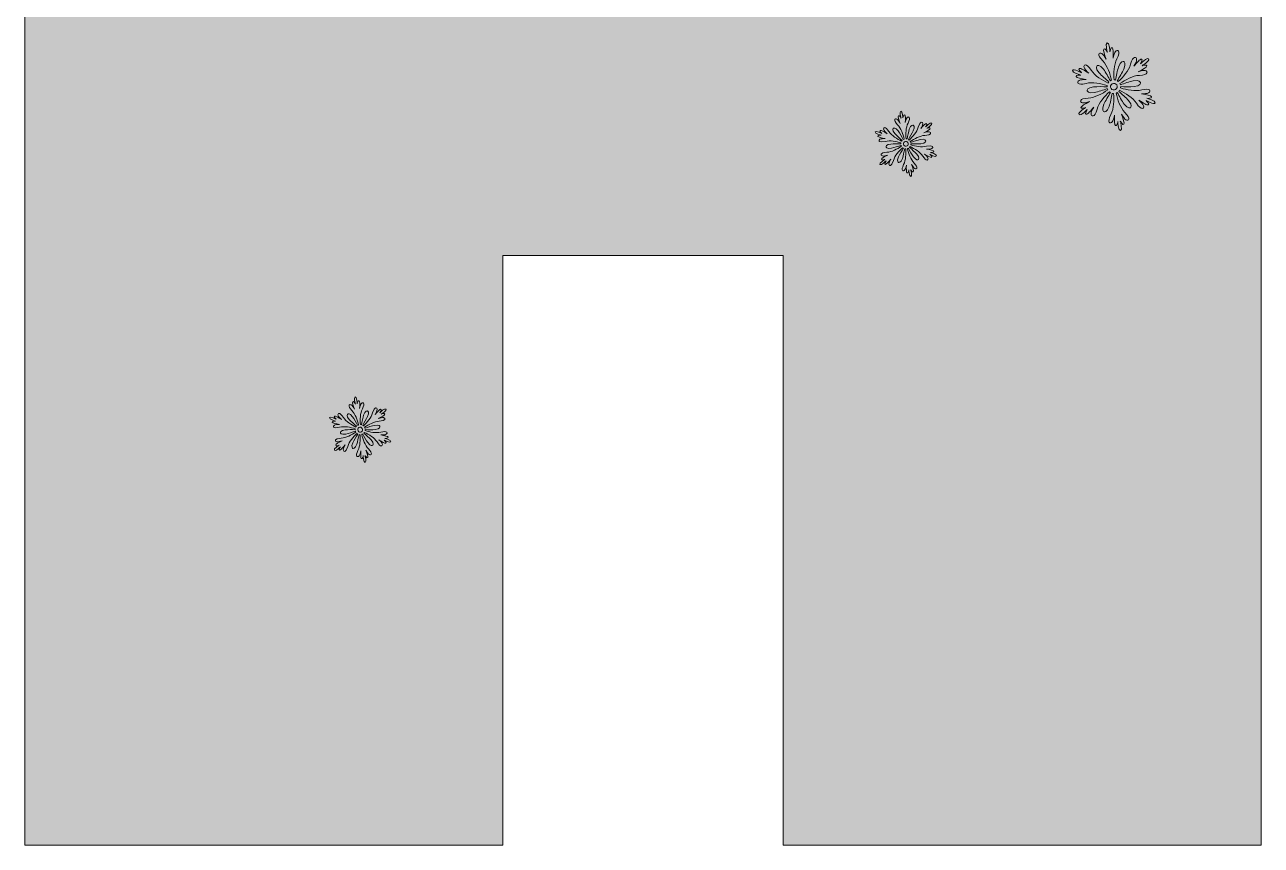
# Model space of a CAD drawing. Header units: millimetres. Extents: x 27 to 185, y -120 to -21.
# Drawn here: x 121.5 to 185.3, y -120.1 to -77.8 of the extents above; entities that cross this region are included whole.
import ezdxf

# ---------------------------------------------------------------- set-up
doc = ezdxf.new("R2010")
doc.units = ezdxf.units.MM
doc.header["$MEASUREMENT"] = 0
doc.layers.add('engraving', color=7, linetype='Continuous')
doc.layers.add('Layer 1', color=7, linetype='Continuous')

msp = doc.modelspace()

# ---------------------------------------------------------------- hatches: boundary and pattern name
at = {"layer": 'Layer 1'}
h = msp.add_hatch(color=2, dxfattribs=at)
h.dxf.hatch_style = 2
edge = h.paths.add_edge_path()
edge.add_spline(control_points=[(160.787, -34.941), (159.97, -33.71), (158.65, -32.866), (157.139, -32.746), (158.644, -31.585), (159.623, -29.728), (159.623, -27.629), (159.623, -24.11), (156.883, -21.257), (153.503, -21.257), (150.122, -21.257), (147.382, -24.11), (147.382, -27.629), (147.382, -29.728), (148.362, -31.585), (149.867, -32.746), (148.334, -32.867), (146.997, -33.733), (146.182, -34.993), (146.182, -34.993), (146.182, -34.941), (146.182, -34.941), (146.182, -34.941), (121.518, -34.941), (121.518, -34.941), (121.518, -34.941), (121.518, -120.09), (121.518, -120.09), (121.518, -120.09), (146.182, -120.09), (146.182, -120.09), (146.182, -120.09), (146.182, -89.671), (146.182, -89.671), (146.182, -89.671), (160.628, -89.671), (160.628, -89.671), (160.628, -89.671), (160.628, -120.09), (160.628, -120.09), (160.628, -120.09), (185.292, -120.09), (185.292, -120.09), (185.292, -120.09), (185.292, -34.941), (185.292, -34.941), (185.292, -34.941), (160.787, -34.941), (160.787, -34.941)], knot_values=[0, 0, 0, 0, 1, 1, 1, 2, 2, 2, 3, 3, 3, 4, 4, 4, 5, 5, 5, 6, 6, 6, 7, 7, 7, 8, 8, 8, 9, 9, 9, 10, 10, 10, 11, 11, 11, 12, 12, 12, 13, 13, 13, 14, 14, 14, 15, 15, 15, 16, 16, 16, 16], degree=3, periodic=1)
edge = h.paths.add_edge_path()
edge.add_spline(control_points=[(149.695, -27.629), (149.695, -25.443), (151.403, -23.665), (153.503, -23.665), (155.602, -23.665), (157.31, -25.443), (157.31, -27.629), (157.31, -29.814), (155.602, -31.592), (153.503, -31.592), (151.403, -31.592), (149.695, -29.814), (149.695, -27.629)], knot_values=[0, 0, 0, 0, 1, 1, 1, 2, 2, 2, 3, 3, 3, 4, 4, 4, 4], degree=3, periodic=1)
h.paths.add_polyline_path([(146.182, -65.007), (146.182, -37.956), (160.628, -37.956), (160.628, -65.007)])

# ---------------------------------------------------------------- linework, layer by layer
at = {"layer": 'engraving', "lineweight": 0}
for points, knots in [([(179.397, -81.559), (179.397, -81.559), (179.667, -81.573), (179.627, -81.479), (179.602, -81.42), (179.377, -81.37), (179.117, -81.324), (179.258, -81.326), (179.412, -81.322), (179.482, -81.28), (179.62, -81.198), (179.593, -81.01), (179.124, -81.127), (178.778, -81.214), (178.368, -81.122), (178.034, -81.026), (178.039, -81.003), (178.041, -80.979), (178.041, -80.956), (178.25, -80.962), (178.538, -80.965), (178.732, -80.95), (179.07, -80.924), (179.063, -80.751), (179.063, -80.751), (179.063, -80.751), (179.018, -80.583), (178.687, -80.658), (178.498, -80.701), (178.224, -80.789), (178.026, -80.857), (178.02, -80.835), (178.01, -80.813), (177.999, -80.792), (178.289, -80.601), (178.654, -80.392), (179.01, -80.373), (179.492, -80.346), (179.462, -80.158), (179.306, -80.121), (179.228, -80.102), (179.078, -80.144), (178.945, -80.187), (179.179, -80.066), (179.38, -79.952), (179.386, -79.888), (179.396, -79.787), (179.143, -79.88), (179.143, -79.88), (179.143, -79.88), (179.559, -79.625), (179.481, -79.528), (179.403, -79.43), (179.063, -79.779), (179.063, -79.779), (179.063, -79.779), (179.209, -79.553), (179.109, -79.54), (179.045, -79.532), (178.889, -79.703), (178.719, -79.904), (178.791, -79.783), (178.865, -79.647), (178.864, -79.567), (178.862, -79.406), (178.686, -79.336), (178.552, -79.8), (178.454, -80.143), (178.17, -80.453), (177.92, -80.693), (177.902, -80.677), (177.883, -80.663), (177.863, -80.652), (177.972, -80.474), (178.119, -80.227), (178.203, -80.051), (178.349, -79.746), (178.196, -79.664), (178.196, -79.664), (178.196, -79.664), (178.028, -79.62), (177.927, -79.944), (177.87, -80.129), (177.81, -80.41), (177.769, -80.616), (177.746, -80.61), (177.723, -80.607), (177.7, -80.606), (177.679, -80.261), (177.681, -79.84), (177.842, -79.521), (178.059, -79.09), (177.882, -79.023), (177.772, -79.139), (177.717, -79.197), (177.678, -79.348), (177.649, -79.485), (177.661, -79.221), (177.662, -78.99), (177.611, -78.953), (177.528, -78.894), (177.482, -79.16), (177.482, -79.16), (177.482, -79.16), (177.468, -78.672), (177.345, -78.691), (177.222, -78.71), (177.354, -79.179), (177.354, -79.179), (177.354, -79.179), (177.232, -78.939), (177.17, -79.02), (177.131, -79.071), (177.201, -79.291), (177.291, -79.539), (177.222, -79.417), (177.141, -79.284), (177.071, -79.245), (176.931, -79.167), (176.781, -79.284), (177.117, -79.631), (177.365, -79.888), (177.491, -80.289), (177.574, -80.625), (177.552, -80.633), (177.531, -80.643), (177.51, -80.655), (177.41, -80.471), (177.27, -80.22), (177.16, -80.06), (176.968, -79.78), (176.822, -79.872), (176.822, -79.872), (176.822, -79.872), (176.699, -79.996), (176.929, -80.244), (177.061, -80.387), (177.274, -80.579), (177.432, -80.717), (177.416, -80.735), (177.401, -80.754), (177.389, -80.773), (177.079, -80.618), (176.716, -80.406), (176.52, -80.107), (176.256, -79.703), (176.109, -79.823), (176.155, -79.977), (176.177, -80.054), (176.288, -80.162), (176.392, -80.257), (176.17, -80.114), (175.971, -79.997), (175.913, -80.024), (175.82, -80.066), (176.027, -80.239), (176.027, -80.239), (176.027, -80.239), (175.599, -80.006), (175.553, -80.122), (175.508, -80.238), (175.98, -80.358), (175.98, -80.358), (175.98, -80.358), (175.711, -80.344), (175.75, -80.438), (175.775, -80.498), (176.001, -80.547), (176.261, -80.593), (176.12, -80.592), (175.965, -80.596), (175.896, -80.637), (175.758, -80.719), (175.785, -80.907), (176.253, -80.79), (176.599, -80.703), (177.01, -80.795), (177.343, -80.891), (177.338, -80.914), (177.336, -80.938), (177.336, -80.962), (177.127, -80.955), (176.84, -80.952), (176.646, -80.967), (176.308, -80.994), (176.314, -81.167), (176.314, -81.167), (176.314, -81.167), (176.36, -81.334), (176.69, -81.259), (176.88, -81.216), (177.153, -81.128), (177.351, -81.06), (177.358, -81.083), (177.367, -81.105), (177.378, -81.126), (177.089, -81.316), (176.724, -81.525), (176.368, -81.545), (175.885, -81.571), (175.915, -81.759), (176.071, -81.796), (176.15, -81.815), (176.299, -81.774), (176.433, -81.73), (176.198, -81.851), (175.997, -81.965), (175.991, -82.029), (175.981, -82.131), (176.234, -82.037), (176.234, -82.037), (176.234, -82.037), (175.819, -82.293), (175.897, -82.39), (175.974, -82.487), (176.315, -82.138), (176.315, -82.138), (176.315, -82.138), (176.168, -82.365), (176.269, -82.378), (176.333, -82.385), (176.488, -82.215), (176.658, -82.013), (176.587, -82.134), (176.513, -82.27), (176.514, -82.35), (176.516, -82.511), (176.692, -82.582), (176.825, -82.117), (176.923, -81.774), (177.208, -81.465), (177.457, -81.224), (177.476, -81.24), (177.495, -81.254), (177.515, -81.265), (177.405, -81.444), (177.259, -81.69), (177.175, -81.866), (177.029, -82.172), (177.182, -82.253), (177.182, -82.253), (177.182, -82.253), (177.349, -82.297), (177.45, -81.974), (177.508, -81.788), (177.567, -81.508), (177.608, -81.302), (177.631, -81.307), (177.654, -81.31), (177.678, -81.311), (177.698, -81.657), (177.697, -82.077), (177.536, -82.396), (177.318, -82.827), (177.495, -82.895), (177.606, -82.778), (177.661, -82.72), (177.699, -82.569), (177.729, -82.433), (177.717, -82.696), (177.715, -82.927), (177.767, -82.964), (177.85, -83.023), (177.896, -82.758), (177.896, -82.758), (177.896, -82.758), (177.909, -83.245), (178.032, -83.226), (178.155, -83.208), (178.023, -82.738), (178.023, -82.738), (178.023, -82.738), (178.146, -82.979), (178.208, -82.897), (178.246, -82.846), (178.176, -82.627), (178.087, -82.378), (178.155, -82.5), (178.237, -82.633), (178.306, -82.672), (178.447, -82.751), (178.596, -82.634), (178.26, -82.286), (178.012, -82.03), (177.886, -81.628), (177.803, -81.292), (177.825, -81.284), (177.847, -81.274), (177.867, -81.263), (177.967, -81.447), (178.107, -81.697), (178.217, -81.857), (178.409, -82.137), (178.556, -82.045), (178.556, -82.045), (178.556, -82.045), (178.678, -81.922), (178.448, -81.673), (178.316, -81.53), (178.103, -81.338), (177.946, -81.2), (177.962, -81.183), (177.976, -81.164), (177.988, -81.144), (178.298, -81.299), (178.662, -81.511), (178.857, -81.81), (179.121, -82.214), (179.268, -82.094), (179.223, -81.94), (179.2, -81.863), (179.089, -81.755), (178.985, -81.661), (179.207, -81.803), (179.406, -81.92), (179.465, -81.894), (179.557, -81.851), (179.35, -81.679), (179.35, -81.679), (179.35, -81.679), (179.779, -81.911), (179.824, -81.795), (179.87, -81.679), (179.397, -81.559), (179.397, -81.559)], [0, 0, 0, 0, 1, 1, 1, 2, 2, 2, 3, 3, 3, 4, 4, 4, 5, 5, 5, 6, 6, 6, 7, 7, 7, 8, 8, 8, 9, 9, 9, 10, 10, 10, 11, 11, 11, 12, 12, 12, 13, 13, 13, 14, 14, 14, 15, 15, 15, 16, 16, 16, 17, 17, 17, 18, 18, 18, 19, 19, 19, 20, 20, 20, 21, 21, 21, 22, 22, 22, 23, 23, 23, 24, 24, 24, 25, 25, 25, 26, 26, 26, 27, 27, 27, 28, 28, 28, 29, 29, 29, 30, 30, 30, 31, 31, 31, 32, 32, 32, 33, 33, 33, 34, 34, 34, 35, 35, 35, 36, 36, 36, 37, 37, 37, 38, 38, 38, 39, 39, 39, 40, 40, 40, 41, 41, 41, 42, 42, 42, 43, 43, 43, 44, 44, 44, 45, 45, 45, 46, 46, 46, 47, 47, 47, 48, 48, 48, 49, 49, 49, 50, 50, 50, 51, 51, 51, 52, 52, 52, 53, 53, 53, 54, 54, 54, 55, 55, 55, 56, 56, 56, 57, 57, 57, 58, 58, 58, 59, 59, 59, 60, 60, 60, 61, 61, 61, 62, 62, 62, 63, 63, 63, 64, 64, 64, 65, 65, 65, 66, 66, 66, 67, 67, 67, 68, 68, 68, 69, 69, 69, 70, 70, 70, 71, 71, 71, 72, 72, 72, 73, 73, 73, 74, 74, 74, 75, 75, 75, 76, 76, 76, 77, 77, 77, 78, 78, 78, 79, 79, 79, 80, 80, 80, 81, 81, 81, 82, 82, 82, 83, 83, 83, 84, 84, 84, 85, 85, 85, 86, 86, 86, 87, 87, 87, 88, 88, 88, 89, 89, 89, 90, 90, 90, 91, 91, 91, 92, 92, 92, 93, 93, 93, 94, 94, 94, 95, 95, 95, 96, 96, 96, 97, 97, 97, 98, 98, 98, 99, 99, 99, 100, 100, 100, 101, 101, 101, 102, 102, 102, 103, 103, 103, 104, 104, 104, 105, 105, 105, 106, 106, 106, 107, 107, 107, 108, 108, 108, 108]), ([(177.714, -81.128), (177.621, -81.142), (177.533, -81.078), (177.519, -80.984), (177.505, -80.891), (177.569, -80.803), (177.663, -80.789), (177.757, -80.775), (177.844, -80.839), (177.858, -80.933), (177.873, -81.027), (177.808, -81.114), (177.714, -81.128)], [0, 0, 0, 0, 1, 1, 1, 2, 2, 2, 3, 3, 3, 4, 4, 4, 4]), ([(168.232, -84.355), (168.232, -84.355), (168.433, -84.365), (168.403, -84.295), (168.385, -84.251), (168.217, -84.215), (168.024, -84.18), (168.128, -84.182), (168.243, -84.179), (168.295, -84.148), (168.398, -84.087), (168.378, -83.947), (168.029, -84.034), (167.772, -84.098), (167.466, -84.03), (167.219, -83.959), (167.222, -83.942), (167.224, -83.924), (167.224, -83.907), (167.379, -83.911), (167.593, -83.914), (167.737, -83.902), (167.989, -83.883), (167.984, -83.754), (167.984, -83.754), (167.984, -83.754), (167.95, -83.629), (167.704, -83.685), (167.563, -83.717), (167.36, -83.783), (167.212, -83.833), (167.208, -83.817), (167.201, -83.8), (167.192, -83.785), (167.408, -83.643), (167.679, -83.488), (167.944, -83.473), (168.303, -83.453), (168.281, -83.313), (168.164, -83.285), (168.106, -83.272), (167.995, -83.303), (167.896, -83.335), (168.07, -83.245), (168.219, -83.16), (168.224, -83.112), (168.232, -83.037), (168.043, -83.106), (168.043, -83.106), (168.043, -83.106), (168.352, -82.916), (168.295, -82.844), (168.237, -82.772), (167.983, -83.031), (167.983, -83.031), (167.983, -83.031), (168.093, -82.863), (168.018, -82.853), (167.97, -82.847), (167.854, -82.974), (167.728, -83.124), (167.781, -83.034), (167.836, -82.933), (167.835, -82.873), (167.834, -82.754), (167.703, -82.701), (167.604, -83.047), (167.531, -83.302), (167.319, -83.532), (167.134, -83.711), (167.12, -83.699), (167.106, -83.689), (167.091, -83.68), (167.172, -83.548), (167.281, -83.364), (167.344, -83.234), (167.453, -83.006), (167.338, -82.946), (167.338, -82.946), (167.338, -82.946), (167.214, -82.913), (167.139, -83.154), (167.096, -83.292), (167.052, -83.501), (167.022, -83.653), (167.004, -83.649), (166.987, -83.647), (166.97, -83.647), (166.954, -83.389), (166.956, -83.076), (167.075, -82.839), (167.237, -82.519), (167.106, -82.469), (167.023, -82.555), (166.982, -82.599), (166.953, -82.71), (166.932, -82.813), (166.941, -82.616), (166.942, -82.445), (166.903, -82.417), (166.842, -82.373), (166.807, -82.571), (166.807, -82.571), (166.807, -82.571), (166.797, -82.208), (166.706, -82.222), (166.615, -82.236), (166.713, -82.585), (166.713, -82.585), (166.713, -82.585), (166.621, -82.406), (166.575, -82.467), (166.547, -82.504), (166.599, -82.668), (166.666, -82.853), (166.615, -82.762), (166.554, -82.663), (166.502, -82.634), (166.398, -82.576), (166.286, -82.663), (166.536, -82.921), (166.721, -83.112), (166.814, -83.411), (166.876, -83.661), (166.86, -83.666), (166.844, -83.674), (166.829, -83.683), (166.754, -83.546), (166.65, -83.359), (166.568, -83.24), (166.426, -83.032), (166.316, -83.101), (166.316, -83.101), (166.316, -83.101), (166.225, -83.192), (166.396, -83.377), (166.495, -83.483), (166.653, -83.627), (166.77, -83.729), (166.758, -83.742), (166.748, -83.756), (166.739, -83.771), (166.508, -83.655), (166.238, -83.497), (166.092, -83.275), (165.896, -82.975), (165.786, -83.064), (165.82, -83.178), (165.837, -83.236), (165.92, -83.316), (165.997, -83.386), (165.832, -83.28), (165.684, -83.193), (165.64, -83.213), (165.571, -83.244), (165.726, -83.373), (165.726, -83.373), (165.726, -83.373), (165.407, -83.2), (165.373, -83.287), (165.339, -83.373), (165.691, -83.462), (165.691, -83.462), (165.691, -83.462), (165.49, -83.452), (165.52, -83.522), (165.538, -83.566), (165.706, -83.603), (165.899, -83.637), (165.795, -83.636), (165.68, -83.639), (165.628, -83.669), (165.525, -83.731), (165.545, -83.87), (165.894, -83.783), (166.151, -83.719), (166.457, -83.787), (166.704, -83.858), (166.701, -83.876), (166.699, -83.893), (166.699, -83.911), (166.544, -83.906), (166.33, -83.903), (166.186, -83.915), (165.935, -83.935), (165.939, -84.063), (165.939, -84.063), (165.939, -84.063), (165.973, -84.188), (166.219, -84.132), (166.36, -84.1), (166.563, -84.034), (166.71, -83.984), (166.715, -84.001), (166.722, -84.017), (166.73, -84.033), (166.515, -84.174), (166.244, -84.33), (165.979, -84.344), (165.62, -84.364), (165.642, -84.504), (165.759, -84.532), (165.817, -84.546), (165.928, -84.515), (166.027, -84.483), (165.853, -84.573), (165.703, -84.657), (165.699, -84.705), (165.691, -84.78), (165.88, -84.711), (165.88, -84.711), (165.88, -84.711), (165.571, -84.901), (165.628, -84.973), (165.686, -85.046), (165.94, -84.786), (165.94, -84.786), (165.94, -84.786), (165.83, -84.954), (165.905, -84.964), (165.953, -84.97), (166.069, -84.843), (166.195, -84.693), (166.142, -84.783), (166.087, -84.884), (166.088, -84.944), (166.089, -85.063), (166.22, -85.116), (166.319, -84.771), (166.392, -84.515), (166.604, -84.285), (166.789, -84.106), (166.803, -84.118), (166.817, -84.128), (166.832, -84.137), (166.75, -84.269), (166.641, -84.453), (166.579, -84.583), (166.471, -84.811), (166.584, -84.871), (166.584, -84.871), (166.584, -84.871), (166.709, -84.904), (166.784, -84.664), (166.827, -84.525), (166.871, -84.317), (166.901, -84.164), (166.918, -84.168), (166.936, -84.17), (166.953, -84.171), (166.968, -84.428), (166.967, -84.741), (166.848, -84.978), (166.685, -85.298), (166.818, -85.349), (166.9, -85.262), (166.941, -85.219), (166.97, -85.107), (166.991, -85.005), (166.982, -85.201), (166.981, -85.372), (167.02, -85.4), (167.081, -85.444), (167.116, -85.247), (167.116, -85.247), (167.116, -85.247), (167.125, -85.609), (167.217, -85.595), (167.308, -85.581), (167.21, -85.232), (167.21, -85.232), (167.21, -85.232), (167.302, -85.411), (167.347, -85.351), (167.376, -85.313), (167.324, -85.149), (167.257, -84.965), (167.308, -85.055), (167.369, -85.154), (167.421, -85.183), (167.525, -85.242), (167.636, -85.154), (167.387, -84.896), (167.202, -84.705), (167.108, -84.407), (167.047, -84.157), (167.063, -84.151), (167.079, -84.143), (167.094, -84.135), (167.168, -84.272), (167.273, -84.458), (167.355, -84.577), (167.497, -84.785), (167.606, -84.716), (167.606, -84.716), (167.606, -84.716), (167.698, -84.625), (167.527, -84.44), (167.428, -84.334), (167.27, -84.191), (167.153, -84.088), (167.165, -84.075), (167.175, -84.061), (167.184, -84.046), (167.415, -84.162), (167.685, -84.32), (167.83, -84.542), (168.027, -84.842), (168.136, -84.753), (168.103, -84.639), (168.086, -84.582), (168.003, -84.501), (167.926, -84.431), (168.091, -84.537), (168.239, -84.624), (168.283, -84.604), (168.351, -84.573), (168.197, -84.444), (168.197, -84.444), (168.197, -84.444), (168.516, -84.617), (168.55, -84.531), (168.584, -84.445), (168.232, -84.355), (168.232, -84.355)], [0, 0, 0, 0, 1, 1, 1, 2, 2, 2, 3, 3, 3, 4, 4, 4, 5, 5, 5, 6, 6, 6, 7, 7, 7, 8, 8, 8, 9, 9, 9, 10, 10, 10, 11, 11, 11, 12, 12, 12, 13, 13, 13, 14, 14, 14, 15, 15, 15, 16, 16, 16, 17, 17, 17, 18, 18, 18, 19, 19, 19, 20, 20, 20, 21, 21, 21, 22, 22, 22, 23, 23, 23, 24, 24, 24, 25, 25, 25, 26, 26, 26, 27, 27, 27, 28, 28, 28, 29, 29, 29, 30, 30, 30, 31, 31, 31, 32, 32, 32, 33, 33, 33, 34, 34, 34, 35, 35, 35, 36, 36, 36, 37, 37, 37, 38, 38, 38, 39, 39, 39, 40, 40, 40, 41, 41, 41, 42, 42, 42, 43, 43, 43, 44, 44, 44, 45, 45, 45, 46, 46, 46, 47, 47, 47, 48, 48, 48, 49, 49, 49, 50, 50, 50, 51, 51, 51, 52, 52, 52, 53, 53, 53, 54, 54, 54, 55, 55, 55, 56, 56, 56, 57, 57, 57, 58, 58, 58, 59, 59, 59, 60, 60, 60, 61, 61, 61, 62, 62, 62, 63, 63, 63, 64, 64, 64, 65, 65, 65, 66, 66, 66, 67, 67, 67, 68, 68, 68, 69, 69, 69, 70, 70, 70, 71, 71, 71, 72, 72, 72, 73, 73, 73, 74, 74, 74, 75, 75, 75, 76, 76, 76, 77, 77, 77, 78, 78, 78, 79, 79, 79, 80, 80, 80, 81, 81, 81, 82, 82, 82, 83, 83, 83, 84, 84, 84, 85, 85, 85, 86, 86, 86, 87, 87, 87, 88, 88, 88, 89, 89, 89, 90, 90, 90, 91, 91, 91, 92, 92, 92, 93, 93, 93, 94, 94, 94, 95, 95, 95, 96, 96, 96, 97, 97, 97, 98, 98, 98, 99, 99, 99, 100, 100, 100, 101, 101, 101, 102, 102, 102, 103, 103, 103, 104, 104, 104, 105, 105, 105, 106, 106, 106, 107, 107, 107, 108, 108, 108, 108]), ([(166.981, -84.035), (166.911, -84.045), (166.846, -83.997), (166.835, -83.928), (166.825, -83.858), (166.873, -83.793), (166.942, -83.782), (167.012, -83.772), (167.077, -83.82), (167.088, -83.889), (167.098, -83.959), (167.05, -84.024), (166.981, -84.035)], [0, 0, 0, 0, 1, 1, 1, 2, 2, 2, 3, 3, 3, 4, 4, 4, 4]), ([(140.09, -99.098), (140.09, -99.098), (140.291, -99.108), (140.261, -99.039), (140.242, -98.995), (140.075, -98.958), (139.882, -98.924), (139.986, -98.925), (140.101, -98.922), (140.153, -98.891), (140.256, -98.83), (140.236, -98.69), (139.887, -98.777), (139.63, -98.841), (139.324, -98.773), (139.076, -98.702), (139.08, -98.685), (139.081, -98.667), (139.081, -98.65), (139.237, -98.654), (139.451, -98.657), (139.595, -98.646), (139.846, -98.626), (139.841, -98.497), (139.841, -98.497), (139.841, -98.497), (139.808, -98.373), (139.562, -98.428), (139.421, -98.46), (139.218, -98.526), (139.07, -98.576), (139.065, -98.56), (139.058, -98.543), (139.05, -98.528), (139.266, -98.386), (139.537, -98.231), (139.802, -98.216), (140.161, -98.196), (140.139, -98.057), (140.022, -98.029), (139.964, -98.015), (139.853, -98.046), (139.754, -98.078), (139.928, -97.988), (140.077, -97.903), (140.082, -97.855), (140.089, -97.78), (139.901, -97.849), (139.901, -97.849), (139.901, -97.849), (140.21, -97.659), (140.152, -97.587), (140.095, -97.515), (139.841, -97.774), (139.841, -97.774), (139.841, -97.774), (139.95, -97.606), (139.875, -97.597), (139.828, -97.59), (139.712, -97.717), (139.586, -97.867), (139.639, -97.778), (139.694, -97.676), (139.693, -97.617), (139.692, -97.497), (139.561, -97.445), (139.462, -97.79), (139.389, -98.045), (139.177, -98.275), (138.991, -98.454), (138.978, -98.442), (138.964, -98.432), (138.949, -98.423), (139.03, -98.291), (139.139, -98.107), (139.202, -97.977), (139.31, -97.75), (139.196, -97.689), (139.196, -97.689), (139.196, -97.689), (139.072, -97.656), (138.997, -97.897), (138.954, -98.035), (138.909, -98.244), (138.879, -98.397), (138.862, -98.392), (138.845, -98.39), (138.827, -98.39), (138.812, -98.132), (138.813, -97.819), (138.933, -97.583), (139.095, -97.262), (138.963, -97.212), (138.881, -97.298), (138.84, -97.342), (138.811, -97.453), (138.789, -97.556), (138.799, -97.36), (138.8, -97.188), (138.761, -97.16), (138.699, -97.116), (138.665, -97.314), (138.665, -97.314), (138.665, -97.314), (138.655, -96.951), (138.564, -96.965), (138.472, -96.979), (138.57, -97.328), (138.57, -97.328), (138.57, -97.328), (138.479, -97.149), (138.433, -97.21), (138.405, -97.248), (138.457, -97.411), (138.523, -97.596), (138.472, -97.505), (138.412, -97.406), (138.36, -97.377), (138.256, -97.319), (138.144, -97.406), (138.394, -97.664), (138.579, -97.855), (138.672, -98.154), (138.734, -98.404), (138.718, -98.409), (138.702, -98.417), (138.686, -98.426), (138.612, -98.289), (138.508, -98.102), (138.426, -97.983), (138.283, -97.775), (138.174, -97.844), (138.174, -97.844), (138.174, -97.844), (138.083, -97.935), (138.254, -98.12), (138.353, -98.227), (138.511, -98.37), (138.628, -98.472), (138.616, -98.485), (138.605, -98.499), (138.596, -98.514), (138.366, -98.398), (138.095, -98.241), (137.95, -98.018), (137.754, -97.718), (137.644, -97.807), (137.678, -97.922), (137.695, -97.979), (137.778, -98.059), (137.855, -98.129), (137.69, -98.024), (137.542, -97.937), (137.498, -97.956), (137.429, -97.988), (137.584, -98.116), (137.584, -98.116), (137.584, -98.116), (137.265, -97.943), (137.231, -98.03), (137.197, -98.116), (137.548, -98.205), (137.548, -98.205), (137.548, -98.205), (137.348, -98.195), (137.377, -98.265), (137.396, -98.309), (137.564, -98.346), (137.757, -98.38), (137.652, -98.379), (137.537, -98.382), (137.486, -98.412), (137.383, -98.474), (137.403, -98.613), (137.752, -98.526), (138.009, -98.462), (138.314, -98.53), (138.562, -98.602), (138.559, -98.619), (138.557, -98.636), (138.557, -98.654), (138.401, -98.649), (138.188, -98.646), (138.044, -98.658), (137.792, -98.678), (137.797, -98.806), (137.797, -98.806), (137.797, -98.806), (137.831, -98.931), (138.077, -98.875), (138.218, -98.843), (138.421, -98.778), (138.568, -98.727), (138.573, -98.744), (138.58, -98.76), (138.588, -98.776), (138.373, -98.917), (138.102, -99.073), (137.837, -99.087), (137.478, -99.107), (137.5, -99.247), (137.616, -99.275), (137.675, -99.289), (137.785, -99.258), (137.885, -99.226), (137.71, -99.316), (137.561, -99.4), (137.557, -99.448), (137.549, -99.523), (137.737, -99.454), (137.737, -99.454), (137.737, -99.454), (137.428, -99.644), (137.486, -99.716), (137.544, -99.789), (137.797, -99.529), (137.797, -99.529), (137.797, -99.529), (137.688, -99.697), (137.763, -99.707), (137.811, -99.713), (137.926, -99.586), (138.053, -99.436), (138, -99.526), (137.945, -99.627), (137.945, -99.687), (137.947, -99.806), (138.078, -99.859), (138.177, -99.514), (138.25, -99.259), (138.461, -99.028), (138.647, -98.849), (138.661, -98.861), (138.675, -98.871), (138.69, -98.88), (138.608, -99.013), (138.499, -99.196), (138.437, -99.326), (138.328, -99.554), (138.442, -99.614), (138.442, -99.614), (138.442, -99.614), (138.567, -99.647), (138.641, -99.407), (138.685, -99.268), (138.729, -99.06), (138.759, -98.907), (138.776, -98.911), (138.794, -98.913), (138.811, -98.914), (138.826, -99.171), (138.825, -99.484), (138.705, -99.721), (138.543, -100.041), (138.675, -100.092), (138.758, -100.005), (138.799, -99.962), (138.827, -99.85), (138.849, -99.748), (138.84, -99.944), (138.839, -100.116), (138.877, -100.143), (138.939, -100.187), (138.973, -99.99), (138.973, -99.99), (138.973, -99.99), (138.983, -100.352), (139.074, -100.338), (139.166, -100.324), (139.068, -99.976), (139.068, -99.976), (139.068, -99.976), (139.159, -100.154), (139.205, -100.094), (139.234, -100.056), (139.182, -99.892), (139.115, -99.708), (139.166, -99.798), (139.227, -99.897), (139.279, -99.926), (139.383, -99.985), (139.494, -99.897), (139.244, -99.639), (139.06, -99.448), (138.966, -99.15), (138.905, -98.9), (138.921, -98.894), (138.937, -98.887), (138.952, -98.878), (139.026, -99.015), (139.13, -99.201), (139.212, -99.32), (139.355, -99.528), (139.464, -99.459), (139.464, -99.459), (139.464, -99.459), (139.555, -99.368), (139.384, -99.183), (139.286, -99.077), (139.127, -98.934), (139.01, -98.831), (139.022, -98.819), (139.033, -98.804), (139.042, -98.79), (139.272, -98.905), (139.543, -99.063), (139.688, -99.285), (139.885, -99.586), (139.994, -99.497), (139.96, -99.382), (139.943, -99.325), (139.861, -99.244), (139.784, -99.174), (139.949, -99.28), (140.097, -99.367), (140.14, -99.347), (140.209, -99.316), (140.055, -99.187), (140.055, -99.187), (140.055, -99.187), (140.374, -99.36), (140.408, -99.274), (140.441, -99.188), (140.09, -99.098), (140.09, -99.098)], [0, 0, 0, 0, 1, 1, 1, 2, 2, 2, 3, 3, 3, 4, 4, 4, 5, 5, 5, 6, 6, 6, 7, 7, 7, 8, 8, 8, 9, 9, 9, 10, 10, 10, 11, 11, 11, 12, 12, 12, 13, 13, 13, 14, 14, 14, 15, 15, 15, 16, 16, 16, 17, 17, 17, 18, 18, 18, 19, 19, 19, 20, 20, 20, 21, 21, 21, 22, 22, 22, 23, 23, 23, 24, 24, 24, 25, 25, 25, 26, 26, 26, 27, 27, 27, 28, 28, 28, 29, 29, 29, 30, 30, 30, 31, 31, 31, 32, 32, 32, 33, 33, 33, 34, 34, 34, 35, 35, 35, 36, 36, 36, 37, 37, 37, 38, 38, 38, 39, 39, 39, 40, 40, 40, 41, 41, 41, 42, 42, 42, 43, 43, 43, 44, 44, 44, 45, 45, 45, 46, 46, 46, 47, 47, 47, 48, 48, 48, 49, 49, 49, 50, 50, 50, 51, 51, 51, 52, 52, 52, 53, 53, 53, 54, 54, 54, 55, 55, 55, 56, 56, 56, 57, 57, 57, 58, 58, 58, 59, 59, 59, 60, 60, 60, 61, 61, 61, 62, 62, 62, 63, 63, 63, 64, 64, 64, 65, 65, 65, 66, 66, 66, 67, 67, 67, 68, 68, 68, 69, 69, 69, 70, 70, 70, 71, 71, 71, 72, 72, 72, 73, 73, 73, 74, 74, 74, 75, 75, 75, 76, 76, 76, 77, 77, 77, 78, 78, 78, 79, 79, 79, 80, 80, 80, 81, 81, 81, 82, 82, 82, 83, 83, 83, 84, 84, 84, 85, 85, 85, 86, 86, 86, 87, 87, 87, 88, 88, 88, 89, 89, 89, 90, 90, 90, 91, 91, 91, 92, 92, 92, 93, 93, 93, 94, 94, 94, 95, 95, 95, 96, 96, 96, 97, 97, 97, 98, 98, 98, 99, 99, 99, 100, 100, 100, 101, 101, 101, 102, 102, 102, 103, 103, 103, 104, 104, 104, 105, 105, 105, 106, 106, 106, 107, 107, 107, 108, 108, 108, 108]), ([(138.838, -98.778), (138.769, -98.788), (138.704, -98.74), (138.693, -98.671), (138.683, -98.601), (138.73, -98.536), (138.8, -98.525), (138.87, -98.515), (138.935, -98.563), (138.945, -98.633), (138.956, -98.702), (138.908, -98.767), (138.838, -98.778)], [0, 0, 0, 0, 1, 1, 1, 2, 2, 2, 3, 3, 3, 4, 4, 4, 4])]:
    msp.add_open_spline(points, degree=3, knots=knots, dxfattribs=at)
at = {"layer": 'Layer 1', "lineweight": 0}
msp.add_open_spline([(160.787, -34.941), (159.97, -33.71), (158.65, -32.866), (157.139, -32.746), (158.644, -31.585), (159.623, -29.728), (159.623, -27.629), (159.623, -24.11), (156.883, -21.257), (153.503, -21.257), (150.122, -21.257), (147.382, -24.11), (147.382, -27.629), (147.382, -29.728), (148.362, -31.585), (149.867, -32.746), (148.334, -32.867), (146.997, -33.733), (146.182, -34.993), (146.182, -34.993), (146.182, -34.941), (146.182, -34.941), (146.182, -34.941), (121.518, -34.941), (121.518, -34.941), (121.518, -34.941), (121.518, -120.09), (121.518, -120.09), (121.518, -120.09), (146.182, -120.09), (146.182, -120.09), (146.182, -120.09), (146.182, -89.671), (146.182, -89.671), (146.182, -89.671), (160.628, -89.671), (160.628, -89.671), (160.628, -89.671), (160.628, -120.09), (160.628, -120.09), (160.628, -120.09), (185.292, -120.09), (185.292, -120.09), (185.292, -120.09), (185.292, -34.941), (185.292, -34.941), (185.292, -34.941), (160.787, -34.941), (160.787, -34.941)], degree=3, knots=[0, 0, 0, 0, 1, 1, 1, 2, 2, 2, 3, 3, 3, 4, 4, 4, 5, 5, 5, 6, 6, 6, 7, 7, 7, 8, 8, 8, 9, 9, 9, 10, 10, 10, 11, 11, 11, 12, 12, 12, 13, 13, 13, 14, 14, 14, 15, 15, 15, 16, 16, 16, 16], dxfattribs=at)

doc.saveas('drawing.dxf')
